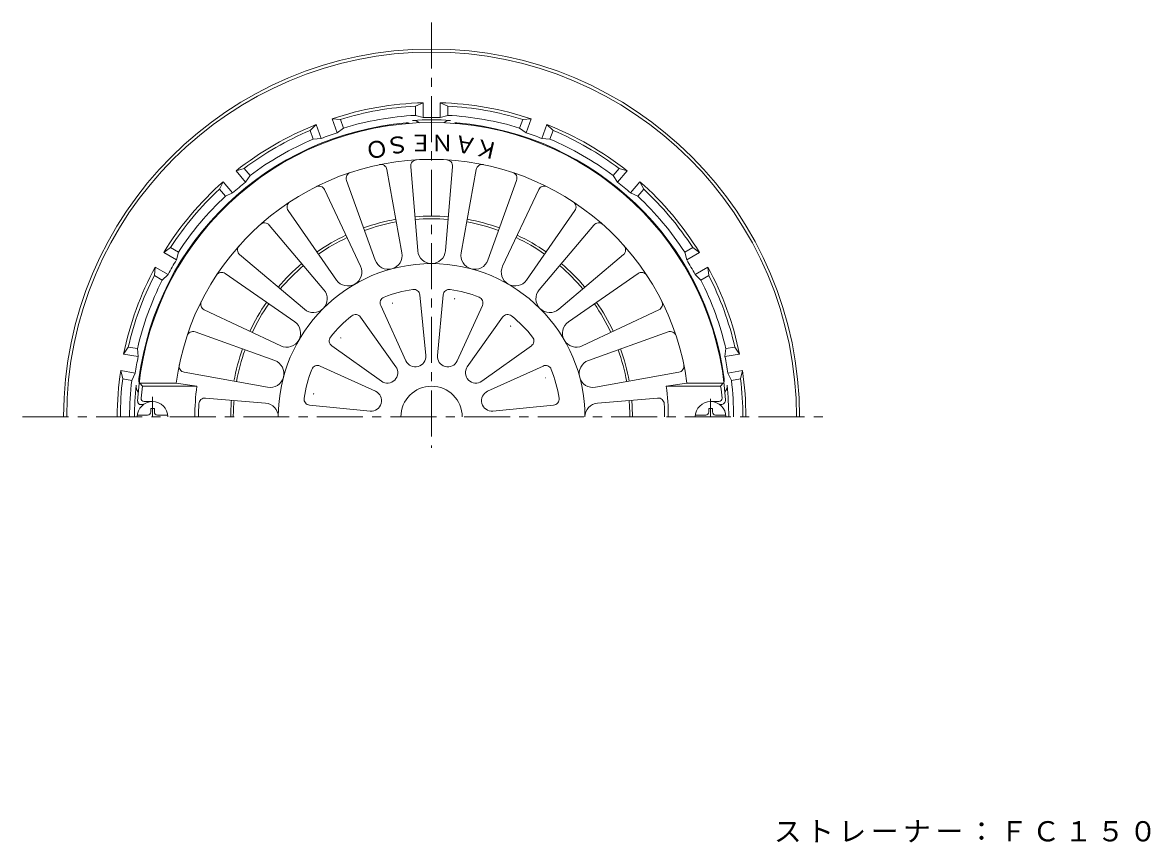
# Model space of a CAD drawing. Units: millimetres, scale not verified. Extents: x -280 to 221, y -345 to 352.
# Drawn here: x -169.1 to 198.7, y 85 to 352.5 of the extents above; entities that cross this region are included whole.
import ezdxf
from ezdxf.enums import TextEntityAlignment as Align

# ---------------------------------------------------------------- set-up
doc = ezdxf.new("R2010")
doc.units = ezdxf.units.MM
doc.header["$LTSCALE"] = 3
doc.linetypes.add('CHAIN1', pattern=[8, 5, -1, 1, -1])
for name, color, linetype, lineweight in [('0-0', 3, 'Continuous', 9), ('0-2', 6, 'Continuous', 5), ('0-5', 7, 'Continuous', 9), ('0-A', 4, 'Continuous', 9)]:
    doc.layers.add(name, color=color, linetype=linetype, lineweight=lineweight)
doc.styles.add('ＭＳ ゴシック', font='')
doc.styles.get('ＭＳ ゴシック').set_extended_font_data('MS Gothic')

msp = doc.modelspace()

# ---------------------------------------------------------------- linework, layer by layer
at = {"layer": '0-0', "linetype": 'CHAIN1'}
for p, q in [((-35.759, 352.471), (-35.759, 213.74)), ((-169.147, 223.84), (94.598, 223.84))]:
    msp.add_line(p, q, dxfattribs=at)
at = {"layer": '0-0'}
for p, q in [((-41.009, 322.2), (-41.009, 325.204)), ((-33.009, 326.303), (-30.509, 325.204)), ((-30.509, 322.2), (-30.509, 325.204)), ((-68.22, 321.065), (-65.494, 320.887)), ((-64.467, 318.064), (-65.494, 320.887)), ((-7.052, 318.064), (-6.024, 320.887)), ((-74.334, 314.473), (-75.361, 317.296)), ((1.869, 319.184), (3.843, 317.296)), ((2.815, 314.473), (3.843, 317.296)), ((-99.515, 304.099), (-96.893, 304.864)), ((-94.962, 302.563), (-96.893, 304.864)), ((23.444, 302.563), (25.375, 304.864)), ((-103.006, 295.814), (-104.937, 298.115)), ((31.487, 295.814), (33.418, 298.115)), ((32.209, 300.564), (33.418, 298.115)), ((-123.12, 277.454), (-120.918, 279.069)), ((-118.317, 277.567), (-120.918, 279.069)), ((46.798, 277.567), (49.4, 279.069)), ((54.352, 272.69), (54.65, 269.976)), ((-123.567, 268.474), (-126.168, 269.976)), ((52.048, 268.474), (54.65, 269.976)), ((-136.188, 244.341), (-134.672, 246.612)), ((-131.713, 246.091), (-134.672, 246.612)), ((60.195, 246.091), (63.153, 246.612)), ((-133.537, 235.75), (-136.495, 236.272)), ((62.018, 235.75), (64.977, 236.272))]:
    msp.add_line(p, q, dxfattribs=at)
for points in [[(-41.009, 322.2), (-38.509, 321.491), (-38.509, 326.303), (-41.009, 325.204)], [(-30.509, 322.2), (-33.009, 321.491), (-33.009, 326.303)], [(-64.467, 318.064), (-66.574, 316.543), (-68.22, 321.065)], [(-7.052, 318.064), (-4.945, 316.543), (-3.299, 321.065), (-6.024, 320.887)], [(-74.334, 314.473), (-71.742, 314.662), (-73.388, 319.184), (-75.361, 317.296)], [(2.815, 314.473), (0.224, 314.662), (1.869, 319.184)], [(-94.962, 302.563), (-96.421, 300.413), (-99.515, 304.099)], [(23.444, 302.563), (24.903, 300.413), (27.996, 304.099), (25.375, 304.864)], [(-103.006, 295.814), (-100.635, 296.878), (-103.728, 300.564), (-104.937, 298.115)], [(31.487, 295.814), (29.116, 296.878), (32.209, 300.564)], [(-118.317, 277.567), (-118.953, 275.047), (-123.12, 277.454)], [(46.798, 277.567), (47.434, 275.047), (51.602, 277.453), (49.4, 279.069)], [(-123.567, 268.474), (-121.702, 270.284), (-125.87, 272.69), (-126.168, 269.976)], [(52.048, 268.474), (50.184, 270.284), (54.352, 272.69)], [(60.195, 246.091), (59.931, 243.505), (64.67, 244.341), (63.153, 246.612)], [(-131.713, 246.091), (-131.449, 243.505), (-136.188, 244.341)], [(-133.537, 235.75), (-132.404, 238.089), (-137.143, 238.925), (-136.495, 236.272)], [(62.018, 235.75), (60.886, 238.089), (65.625, 238.925), (64.977, 236.272)]]:
    msp.add_lwpolyline(points, dxfattribs=at)
for centre, radius, start, end in [((-35.759, 223.84), 120, 0.00015, 180), ((-35.759, 223.84), 119, 0.00015, 180), ((-35.759, 223.84), 102.5, 91.53738, 108.4626), ((-35.759, 223.84), 101.5, 92.96489, 107.03508), ((-35.759, 223.84), 102.5, 71.53738, 88.4626), ((-35.759, 223.84), 101.5, 72.96489, 87.03508), ((-35.759, 223.84), 98.5, 93.05527, 106.94472), ((-35.759, 223.84), 96.904, 86.33659, 93.66344), ((-41.759, 317.552), 3, 47.33917, 93.66364), ((-35.759, 223.84), 97.69, 88.38689, 91.61311), ((-29.759, 317.552), 3, 86.33636, 132.66083), ((-35.759, 223.84), 98.5, 73.05527, 86.94472), ((-35.759, 223.84), 96.243, 94.92191, 172.60571), ((-35.759, 223.84), 102.5, 111.53738, 128.4626), ((-35.759, 223.84), 101.5, 112.96489, 127.03508), ((-35.759, 223.84), 97.69, 108.38689, 111.61311), ((-43.759, 316.739), 3, 71.36897, 94.92195), ((-27.759, 316.739), 3, 85.07805, 108.63103), ((-35.759, 223.84), 96.243, 7.39429, 85.07809), ((-35.759, 223.84), 97.69, 68.38689, 71.61311), ((-35.759, 223.84), 102.5, 51.53738, 68.4626), ((-35.759, 223.84), 101.5, 52.96489, 67.03508), ((-35.759, 223.84), 98.5, 113.05527, 126.94472), ((-35.759, 223.84), 98.5, 53.05527, 66.94472), ((-35.759, 223.84), 102.5, 131.53738, 148.4626), ((-35.759, 223.84), 101.5, 132.96489, 147.03508), ((-35.759, 223.84), 97.69, 128.38689, 131.61311), ((-35.759, 223.84), 97.69, 48.38689, 51.61311), ((-35.759, 223.84), 102.5, 31.53738, 48.4626), ((-35.759, 223.84), 101.5, 32.96489, 47.03508), ((-35.759, 223.84), 98.5, 133.05527, 146.94472), ((-35.759, 223.84), 98.5, 33.05527, 46.94472), ((-35.759, 223.84), 65.5, 100.22942, 109.77063), ((-35.759, 223.84), 64.655, 100.22943, 109.77061), ((-35.759, 223.84), 65.5, 85.22946, 94.77063), ((-35.759, 223.84), 64.655, 85.22946, 94.77065), ((-35.759, 223.84), 64.655, 70.22943, 79.77066), ((-35.759, 223.84), 65.5, 70.22943, 79.77065), ((-35.759, 223.84), 65.5, 115.22943, 124.77063), ((-35.759, 223.84), 64.655, 115.22943, 124.77063), ((-35.759, 223.84), 64.655, 55.22942, 64.77063), ((-35.759, 223.84), 65.5, 55.22943, 64.77063), ((-35.759, 223.84), 102.5, 151.53738, 168.4626), ((-35.759, 223.84), 97.69, 148.38689, 151.61311), ((-35.759, 223.84), 65.5, 130.22942, 139.7706), ((-35.759, 223.84), 64.655, 130.22942, 139.77061), ((-35.759, 223.84), 64.655, 40.22945, 49.77066), ((-35.759, 223.84), 65.5, 40.22943, 49.77066), ((-35.759, 223.84), 97.69, 28.38689, 31.61311), ((-35.759, 223.84), 102.5, 11.53738, 28.4626), ((-35.759, 223.84), 101.5, 152.96489, 167.03508), ((-35.759, 223.84), 101.5, 12.96489, 27.03508), ((-35.759, 223.84), 98.5, 153.05527, 166.94472), ((-35.759, 223.84), 98.5, 13.05527, 26.94472), ((-35.759, 223.84), 65.5, 145.2294, 154.77061), ((-35.759, 223.84), 65.5, 25.22942, 34.77061), ((-35.759, 223.84), 64.655, 145.2294, 154.77061), ((-35.759, 223.84), 64.655, 25.22942, 34.77061), ((-35.759, 223.84), 97.69, 168.38689, 171.61311), ((-35.759, 223.84), 65.5, 160.22942, 169.7706), ((-35.759, 223.84), 64.655, 160.2294, 169.77058), ((-35.759, 223.84), 64.655, 10.2294, 19.77061), ((-35.759, 223.84), 65.5, 10.2294, 19.77061), ((-35.759, 223.84), 97.69, 8.38689, 11.61311), ((-35.759, 223.84), 102.5, 171.53738, 180.00002), ((-35.759, 223.84), 101.5, 172.96489, 180.00002), ((-35.759, 223.84), 98.5, 173.05527, 180.00002), ((-128.226, 235.84), 3, 172.60562, 196.15849), ((56.708, 235.84), 3, 343.84151, 7.39438), ((-35.759, 223.84), 98.5, 359.99998, 6.94473), ((-35.759, 223.84), 101.5, 359.99998, 7.03511), ((-35.759, 223.84), 102.5, 359.99998, 8.46262), ((-35.759, 223.84), 96.904, 173.88686, 180), ((-129.129, 233.84), 3, 173.88678, 220.20988), ((57.61, 233.84), 3, 319.79012, 6.11322), ((-35.759, 223.84), 96.904, 0, 6.11314), ((-35.759, 223.84), 65.5, 175.22942, 180), ((-35.759, 223.84), 64.655, 175.2294, 180), ((-35.759, 223.84), 64.655, 0, 4.77061), ((-35.759, 223.84), 65.5, 0, 4.7706)]:
    msp.add_arc(centre, radius, start, end, dxfattribs=at)
at = {"layer": '0-2'}
for p, q in [((-40.279, 277.999), (-42.577, 305.532)), ((-28.942, 305.532), (-31.239, 277.999)), ((-50.317, 304.513), (-45.411, 277.323)), ((-26.108, 277.323), (-21.201, 304.513)), ((-70.701, 297.996), (-58.924, 273.003)), ((-54.142, 274.983), (-63.488, 300.984)), ((-8.031, 300.984), (-17.376, 274.983)), ((-12.594, 273.003), (-0.818, 297.996)), ((-66.753, 268.483), (-82.509, 291.178)), ((10.991, 291.178), (-4.766, 268.483)), ((-88.703, 286.426), (-70.859, 265.332)), ((-0.66, 265.332), (17.185, 286.426)), ((-77.251, 258.94), (-98.345, 276.784)), ((26.826, 276.784), (5.732, 258.94)), ((-103.097, 270.59), (-80.402, 254.834)), ((8.883, 254.834), (31.579, 270.59)), ((-39.564, 263.609), (-37.673, 243.842)), ((-33.846, 243.842), (-31.955, 263.609)), ((-84.922, 247.005), (-109.915, 258.782)), ((-44.103, 242.12), (-52.348, 260.183)), ((-19.17, 260.183), (-27.416, 242.12)), ((38.396, 258.782), (13.403, 247.005)), ((-58.939, 256.378), (-47.418, 240.206)), ((-24.101, 240.206), (-12.58, 256.378)), ((-112.903, 251.569), (-86.902, 242.223)), ((15.384, 242.223), (41.384, 251.569)), ((-52.125, 235.499), (-68.297, 247.019)), ((-3.221, 247.019), (-19.394, 235.499)), ((-72.102, 240.429), (-54.039, 232.184)), ((-17.48, 232.184), (0.583, 240.429)), ((-89.242, 233.492), (-116.432, 238.398)), ((44.913, 238.398), (17.723, 233.492)), ((-130.87, 234.84), (-130.014, 233.84)), ((-130.014, 233.84), (-112.309, 233.84)), ((-129.488, 228.84), (-126.759, 228.84)), ((-109.476, 229.992), (-89.918, 228.36)), ((37.957, 229.992), (18.399, 228.36)), ((57.97, 228.84), (55.241, 228.84)), ((-130.574, 227.84), (-129.759, 227.84)), ((-55.762, 225.754), (-75.528, 227.645)), ((4.009, 227.645), (-15.757, 225.754)), ((58.581, 227.84), (58.241, 227.84))]:
    msp.add_line(p, q, dxfattribs=at)
for points in [[(-130.87, 234.84), (-119.036, 234.84), (-112.309, 233.84)], [(59.352, 234.84), (58.496, 233.84), (40.79, 233.84)], [(59.352, 234.84), (47.517, 234.84), (40.79, 233.84)]]:
    msp.add_lwpolyline(points, dxfattribs=at)
for centre, radius, start, end in [((-35.759, 223.84), 96, 3.33656, 176.96851), ((-35.759, 223.84), 84, 7.52461, 172.47537), ((-52.286, 304.158), 2, 10.22945, 101.62701), ((-40.584, 305.698), 2, 93.37297, 184.77055), ((-30.935, 305.698), 2, 355.22945, 86.62701), ((-19.233, 304.158), 2, 78.37297, 169.77055), ((-61.606, 301.66), 2, 108.37297, 199.77055), ((-9.913, 301.66), 2, 340.22945, 71.62701), ((-72.51, 297.144), 2, 25.22945, 116.62701), ((0.992, 297.144), 2, 63.37297, 154.77055), ((-80.866, 292.319), 2, 123.37297, 214.77055), ((9.348, 292.319), 2, 325.22945, 56.62701), ((-90.23, 285.134), 2, 40.22945, 131.62701), ((18.711, 285.134), 2, 48.37297, 139.77055), ((-97.053, 278.311), 2, 138.37297, 229.77055), ((25.535, 278.311), 2, 310.22945, 41.62701), ((-49.874, 276.517), 4.535, 199.77071, 10.22931), ((-35.759, 278.376), 4.535, 184.77071, 355.22931), ((-21.644, 276.517), 4.535, 169.77071, 340.22931), ((-35.759, 223.84), 50, 0, 180), ((-63.027, 271.069), 4.535, 214.77071, 25.22931), ((-8.492, 271.069), 4.535, 154.77071, 325.22931), ((-104.238, 268.947), 2, 55.22945, 146.62701), ((32.719, 268.947), 2, 33.37297, 124.77055), ((-74.322, 262.403), 4.535, 229.77071, 40.22931), ((-35.759, 223.84), 42, 98.33105, 111.66893), ((-41.555, 263.418), 2, 5.46495, 98.3308), ((-29.964, 263.418), 2, 81.66895, 174.53519), ((-35.759, 223.84), 42, 68.33105, 81.66893), ((2.803, 262.403), 4.535, 139.77071, 310.22931), ((-109.063, 260.591), 2, 153.37297, 244.77055), ((-50.529, 261.014), 2, 111.66895, 204.53519), ((-29.964, 263.418), 2, 324.99879, 330.64775), ((-20.99, 261.014), 2, 335.46495, 68.3308), ((37.544, 260.591), 2, 295.22945, 26.62701), ((-50.529, 261.014), 2, 354.99879, 0.64775), ((-82.988, 251.108), 4.535, 244.77071, 55.22931), ((-35.759, 223.84), 42, 128.33105, 141.66893), ((-60.567, 255.218), 2, 35.46495, 128.3308), ((-10.951, 255.218), 2, 51.66895, 144.53519), ((-35.759, 223.84), 42, 38.33105, 51.66893), ((11.47, 251.108), 4.535, 124.77071, 295.22931), ((-113.579, 249.687), 2, 70.22945, 161.62701), ((-10.951, 255.218), 2, 294.99879, 300.64775), ((42.061, 249.687), 2, 18.37297, 109.77055), ((-67.137, 248.648), 2, 141.66895, 234.53519), ((-67.137, 248.648), 2, 24.99879, 30.64775), ((-4.382, 248.648), 2, 305.46495, 38.3308), ((-41.033, 243.521), 3.375, 204.53499, 5.46486), ((-30.486, 243.521), 3.375, 174.53499, 335.46486), ((-116.077, 240.366), 2, 168.37297, 259.77055), ((-88.437, 237.955), 4.535, 259.77071, 70.22931), ((-35.759, 223.84), 42, 158.33105, 171.66893), ((-72.933, 238.61), 2, 65.46495, 158.3308), ((-50.167, 238.248), 3.375, 234.53499, 35.46486), ((-21.352, 238.248), 3.375, 144.53499, 305.46486), ((1.414, 238.61), 2, 21.66895, 114.53519), ((-35.759, 223.84), 42, 8.33105, 21.66893), ((16.918, 237.955), 4.535, 109.77071, 280.22931), ((44.558, 240.366), 2, 280.22945, 11.62701), ((1.414, 238.61), 2, 264.99879, 270.64775), ((-63.259, 223.84), 67.5, 171.48038, 174.82341), ((-35.759, 223.84), 77.2, 172.55737, 180), ((-55.44, 229.114), 3.375, 264.53499, 65.46486), ((-35.759, 223.84), 10, 0, 180), ((-16.079, 229.114), 3.375, 114.53499, 275.46486), ((-35.759, 223.84), 77.2, 0, 7.44263), ((-8.259, 223.84), 67.5, 5.17659, 8.51962), ((-130.574, 228.84), 1, 175.75238, 270), ((-129.488, 229.84), 1, 174.8239, 270), ((-35.759, 223.84), 76, 176.77811, 180), ((-109.642, 227.999), 2, 85.2294, 176.77818), ((-90.295, 223.84), 4.535, 0, 85.22931), ((-75.337, 229.636), 2, 171.66895, 264.53519), ((-75.337, 229.636), 2, 54.99879, 60.64775), ((3.819, 229.636), 2, 275.46495, 8.3308), ((18.776, 223.84), 4.535, 94.77069, 180), ((38.124, 227.999), 2, 3.22182, 94.7706), ((-35.759, 223.84), 76, 0, 3.22189), ((57.97, 229.84), 1, 270, 5.1761), ((58.581, 229.34), 1.5, 270, 3.33636)]:
    msp.add_arc(centre, radius, start, end, dxfattribs=at)
at = {"layer": '0-A', "linetype": 'CHAIN1'}
for p, q in [((-126.759, 223.84), (-126.759, 230.37)), ((55.241, 223.84), (55.241, 229.672))]:
    msp.add_line(p, q, dxfattribs=at)
at = {"layer": '0-A'}
for p, q in [((-131.723, 224.44), (-128.359, 224.44)), ((-127.359, 226.59), (-126.159, 226.59)), ((-127.359, 225.44), (-127.359, 226.59)), ((-126.159, 225.44), (-126.159, 226.59)), ((-125.159, 224.44), (-121.796, 224.44)), ((53.641, 224.44), (50.277, 224.44)), ((54.641, 225.44), (54.641, 226.59)), ((55.841, 226.59), (54.641, 226.59)), ((55.841, 225.44), (55.841, 226.59)), ((60.205, 224.44), (56.841, 224.44))]:
    msp.add_line(p, q, dxfattribs=at)
for centre, radius, start, end in [((-126.759, 223.84), 5, 0, 180), ((55.241, 223.84), 5, 0, 180), ((-128.359, 225.44), 1, 270, 0), ((-125.159, 225.44), 1, 180, 270), ((53.641, 225.44), 1, 270, 0), ((56.841, 225.44), 1, 180, 270)]:
    msp.add_arc(centre, radius, start, end, dxfattribs=at)

# ---------------------------------------------------------------- texts
at = {"layer": '0-2', "style": 'ＭＳ ゴシック'}
for s, rotation, p in [('Ｏ', 193.001, (-50.979, 316.26)), ('Ｓ', 190, (-43.891, 317.542)), ('Ｅ', 180, (-35.509, 317.572)), ('Ｎ', 180, (-28.509, 317.572)), ('Ａ', 170, (-20.406, 316.233)), ('Ｋ', 167, (-13.232, 314.572))]:
    msp.add_text(s, height=5.499, rotation=rotation, dxfattribs=at).set_placement(p, align=Align.BOTTOM_LEFT)
at = {"layer": '0-5', "insert": (75.911, 85.016), "char_height": 6.598, "attachment_point": 7, "style": 'ＭＳ ゴシック'}
msp.add_mtext('\\T1.17;ストレーナー：ＦＣ１５０', dxfattribs=at)

doc.saveas('drawing.dxf')
